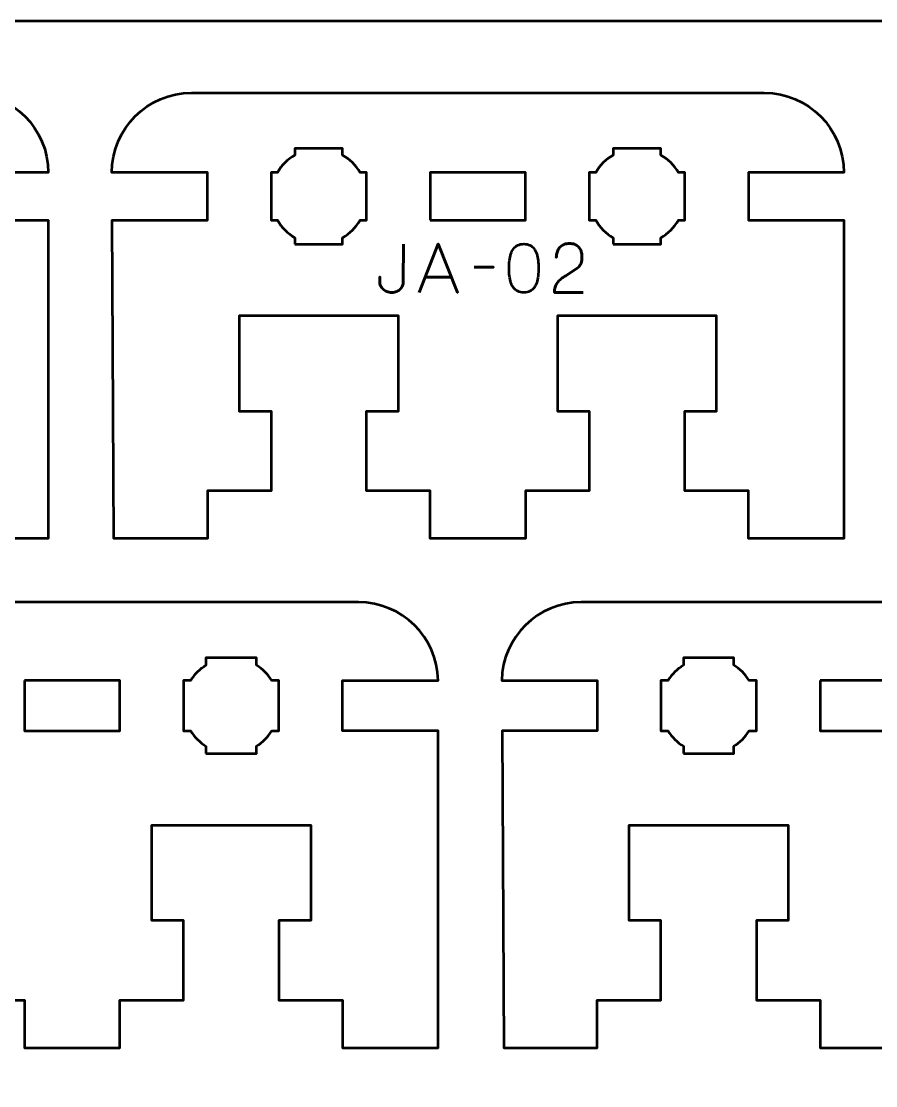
# Model space of a CAD drawing. Header units: centimetres. Extents: x -21 to 0, y -29.7 to 0.
# Drawn here: x -15.87 to -10.5, y -6.69 to 0 of the extents above; entities that cross this region are included whole.
import ezdxf

# ---------------------------------------------------------------- set-up
doc = ezdxf.new("R2010")
doc.units = ezdxf.units.CM
doc.header["$MEASUREMENT"] = 0
doc.layers.add('Layer 1', color=7, linetype='Continuous')

msp = doc.modelspace()

# ---------------------------------------------------------------- linework, layer by layer
at = {"layer": 'Layer 1', "lineweight": 53}
msp.add_lwpolyline([(-13.3, -1.25), (-12.7, -1.25), (-12.7, -0.95), (-13.3, -0.95), (-13.3, -1.25)], close=True, dxfattribs=at)
at = {"layer": 'Layer 1', "color": 1, "lineweight": 53}
msp.add_open_spline([(-21.00003, -29.19995), (-21.00003, -29.19995), (-21.00003, -3.49992), (-21.00003, -3.49992), (-21.00003, -3.49992), (-21.00003, -3.41709), (-20.93286, -3.34992), (-20.85003, -3.34992), (-20.85003, -3.34992), (-20.7672, -3.34992), (-20.70003, -3.28275), (-20.70003, -3.19992), (-20.70003, -3.19992), (-20.70003, -3.11709), (-20.7672, -3.04992), (-20.85003, -3.04992), (-20.85003, -3.04992), (-20.93286, -3.04992), (-21.00003, -2.98275), (-21.00003, -2.89992), (-21.00003, -2.89992), (-21.00003, -2.81709), (-20.93286, -2.74992), (-20.85003, -2.74992), (-20.85003, -2.74992), (-20.7672, -2.74992), (-20.70003, -2.68275), (-20.70003, -2.59992), (-20.70003, -2.59992), (-20.70003, -2.51709), (-20.7672, -2.44992), (-20.85003, -2.44992), (-20.85003, -2.44992), (-20.93286, -2.44992), (-21.00003, -2.38275), (-21.00003, -2.29992), (-21.00003, -2.29992), (-21.00003, -2.21709), (-20.93286, -2.14992), (-20.85003, -2.14992), (-20.85003, -2.14992), (-20.7672, -2.14992), (-20.70003, -2.08275), (-20.70003, -1.99992), (-20.70003, -1.99992), (-20.70003, -1.91709), (-20.7672, -1.84992), (-20.85003, -1.84992), (-20.85003, -1.84992), (-20.93286, -1.84992), (-21.00003, -1.78275), (-21.00003, -1.69992), (-21.00003, -1.69992), (-21.00003, -1.61709), (-20.93286, -1.54992), (-20.85003, -1.54992), (-20.85003, -1.54992), (-20.7672, -1.54992), (-20.70003, -1.48275), (-20.70003, -1.39992), (-20.70003, -1.39992), (-20.70003, -1.31709), (-20.7672, -1.24992), (-20.85003, -1.24992), (-20.85003, -1.24992), (-20.93286, -1.24992), (-21.00003, -1.18275), (-21.00003, -1.09992), (-21.00003, -1.09992), (-21.00003, -1.09992), (-21.00003, -0.49992), (-21.00003, -0.49992), (-21.00003, -0.49992), (-21.00003, -0.22295), (-20.77694, 0.00004), (-20.49994, 0.00004), (-20.49994, 0.00004), (-20.49994, 0.00004), (-0.50008, 0.00004), (-0.50008, 0.00004), (-0.50008, 0.00004), (-0.22294, 0.00004), (0.00002, -0.22295), (0.00002, -0.49992), (0.00002, -0.49992), (0.00002, -0.49992), (0.00002, -29.19995), (0.00002, -29.19995), (0.00002, -29.19995), (0.00002, -29.47695), (-0.22294, -29.70004), (-0.50008, -29.70004), (-0.50008, -29.70004), (-0.50008, -29.70004), (-20.49994, -29.70004), (-20.49994, -29.70004), (-20.49994, -29.70004), (-20.77694, -29.70004), (-21.00003, -29.47695), (-21.00003, -29.19995)], degree=3, knots=[0, 0, 0, 0, 0.04, 0.04, 0.04, 0.04, 0.08, 0.08, 0.08, 0.08, 0.12, 0.12, 0.12, 0.12, 0.16, 0.16, 0.16, 0.16, 0.2, 0.2, 0.2, 0.2, 0.24, 0.24, 0.24, 0.24, 0.28, 0.28, 0.28, 0.28, 0.32, 0.32, 0.32, 0.32, 0.36, 0.36, 0.36, 0.36, 0.4, 0.4, 0.4, 0.4, 0.44, 0.44, 0.44, 0.44, 0.48, 0.48, 0.48, 0.48, 0.52, 0.52, 0.52, 0.52, 0.56, 0.56, 0.56, 0.56, 0.6, 0.6, 0.6, 0.6, 0.64, 0.64, 0.64, 0.64, 0.68, 0.68, 0.68, 0.68, 0.72, 0.72, 0.72, 0.72, 0.76, 0.76, 0.76, 0.76, 0.8, 0.8, 0.8, 0.8, 0.84, 0.84, 0.84, 0.84, 0.88, 0.88, 0.88, 0.88, 0.92, 0.92, 0.92, 0.92, 0.96, 0.96, 0.96, 0.96, 1, 1, 1, 1], dxfattribs=at)
at = {"layer": 'Layer 1', "lineweight": 53}
for points, knots in [([(-16.2, -0.45), (-15.92391, -0.45), (-15.7, -0.67391), (-15.7, -0.95), (-15.7, -0.95), (-15.7, -0.95), (-16.3, -0.95), (-16.3, -0.95), (-16.3, -0.95), (-16.3, -0.95), (-16.3, -1.25), (-16.3, -1.25), (-16.3, -1.25), (-16.3, -1.25), (-15.7, -1.25), (-15.7, -1.25), (-15.7, -1.25), (-15.7, -1.25), (-15.7, -2.95001), (-15.7, -2.95001), (-15.7, -2.95001), (-15.7, -2.95001), (-15.7, -2.95), (-15.7, -2.95), (-15.7, -2.95), (-15.7, -2.95), (-15.7, -3.25), (-15.7, -3.25), (-15.7, -3.25), (-15.7, -3.25), (-16.3, -3.25), (-16.3, -3.25), (-16.3, -3.25), (-16.3, -3.25), (-16.3, -2.95), (-16.3, -2.95), (-16.3, -2.95), (-16.3, -2.95), (-16.7, -2.95001), (-16.7, -2.95001), (-16.7, -2.95001), (-16.7, -2.95001), (-16.7, -2.45), (-16.7, -2.45), (-16.7, -2.45), (-16.7, -2.45), (-16.5, -2.44999), (-16.5, -2.44999), (-16.5, -2.44999), (-16.5, -2.44999), (-16.5, -1.85), (-16.5, -1.85), (-16.5, -1.85), (-16.88333, -1.85), (-17.11667, -1.85), (-17.5, -1.85), (-17.5, -1.85), (-17.5, -1.85), (-17.5, -2.44999), (-17.5, -2.44999), (-17.5, -2.44999), (-17.5, -2.44999), (-17.3, -2.45), (-17.3, -2.45), (-17.3, -2.45), (-17.3, -2.45), (-17.3, -2.95), (-17.3, -2.95), (-17.3, -2.95), (-17.3, -2.95), (-17.7, -2.95), (-17.7, -2.95), (-17.7, -2.95), (-17.7, -2.95), (-17.7, -3.25), (-17.7, -3.25), (-17.7, -3.25), (-17.7, -3.25), (-18.3, -3.25), (-18.3, -3.25), (-18.3, -3.25), (-18.3, -3.25), (-18.3, -2.95), (-18.3, -2.95), (-18.3, -2.95), (-18.3, -2.95), (-18.7, -2.95001), (-18.7, -2.95001), (-18.7, -2.95001), (-18.7, -2.95001), (-18.7, -2.45), (-18.7, -2.45), (-18.7, -2.45), (-18.7, -2.45), (-18.5, -2.44999), (-18.5, -2.44999), (-18.5, -2.44999), (-18.5, -2.44999), (-18.5, -1.85), (-18.5, -1.85), (-18.5, -1.85), (-18.88333, -1.85), (-19.11667, -1.85), (-19.5, -1.85), (-19.5, -1.85), (-19.5, -1.85), (-19.5, -2.44999), (-19.5, -2.44999), (-19.5, -2.44999), (-19.5, -2.44999), (-19.3, -2.45), (-19.3, -2.45), (-19.3, -2.45), (-19.3, -2.45), (-19.3, -2.95), (-19.3, -2.95), (-19.3, -2.95), (-19.3, -2.95), (-19.7, -2.95), (-19.7, -2.95), (-19.7, -2.95), (-19.7, -2.95), (-19.7, -3.25), (-19.7, -3.25), (-19.7, -3.25), (-19.7, -3.25), (-20.2875, -3.25), (-20.2875, -3.25), (-20.2875, -3.25), (-20.2875, -3.25), (-20.29812, -1.25), (-20.29812, -1.25), (-20.29812, -1.25), (-20.29812, -1.25), (-19.7, -1.25), (-19.7, -1.25), (-19.7, -1.25), (-19.7, -1.25), (-19.7, -0.95), (-19.7, -0.95), (-19.7, -0.95), (-19.7, -0.95), (-20.3, -0.95), (-20.3, -0.95), (-20.3, -0.95), (-20.3, -0.67391), (-20.07609, -0.45), (-19.8, -0.45)], [0, 0, 0, 0, 0.027027, 0.027027, 0.027027, 0.027027, 0.0540541, 0.0540541, 0.0540541, 0.0540541, 0.0810811, 0.0810811, 0.0810811, 0.0810811, 0.1081081, 0.1081081, 0.1081081, 0.1081081, 0.1351351, 0.1351351, 0.1351351, 0.1351351, 0.1621622, 0.1621622, 0.1621622, 0.1621622, 0.1891892, 0.1891892, 0.1891892, 0.1891892, 0.2162162, 0.2162162, 0.2162162, 0.2162162, 0.2432432, 0.2432432, 0.2432432, 0.2432432, 0.2702703, 0.2702703, 0.2702703, 0.2702703, 0.2972973, 0.2972973, 0.2972973, 0.2972973, 0.3243243, 0.3243243, 0.3243243, 0.3243243, 0.3513514, 0.3513514, 0.3513514, 0.3513514, 0.3783784, 0.3783784, 0.3783784, 0.3783784, 0.4054054, 0.4054054, 0.4054054, 0.4054054, 0.4324324, 0.4324324, 0.4324324, 0.4324324, 0.4594595, 0.4594595, 0.4594595, 0.4594595, 0.4864865, 0.4864865, 0.4864865, 0.4864865, 0.5135135, 0.5135135, 0.5135135, 0.5135135, 0.5405405, 0.5405405, 0.5405405, 0.5405405, 0.5675676, 0.5675676, 0.5675676, 0.5675676, 0.5945946, 0.5945946, 0.5945946, 0.5945946, 0.6216216, 0.6216216, 0.6216216, 0.6216216, 0.6486486, 0.6486486, 0.6486486, 0.6486486, 0.6756757, 0.6756757, 0.6756757, 0.6756757, 0.7027027, 0.7027027, 0.7027027, 0.7027027, 0.7297297, 0.7297297, 0.7297297, 0.7297297, 0.7567568, 0.7567568, 0.7567568, 0.7567568, 0.7837838, 0.7837838, 0.7837838, 0.7837838, 0.8108108, 0.8108108, 0.8108108, 0.8108108, 0.8378378, 0.8378378, 0.8378378, 0.8378378, 0.8648649, 0.8648649, 0.8648649, 0.8648649, 0.8918919, 0.8918919, 0.8918919, 0.8918919, 0.9189189, 0.9189189, 0.9189189, 0.9189189, 0.9459459, 0.9459459, 0.9459459, 0.9459459, 0.972973, 0.972973, 0.972973, 0.972973, 1, 1, 1, 1]), ([(-11.2, -0.45), (-10.92391, -0.45), (-10.7, -0.67391), (-10.7, -0.95), (-10.7, -0.95), (-10.7, -0.95), (-11.3, -0.95), (-11.3, -0.95), (-11.3, -0.95), (-11.3, -0.95), (-11.3, -1.25), (-11.3, -1.25), (-11.3, -1.25), (-11.3, -1.25), (-10.7, -1.25), (-10.7, -1.25), (-10.7, -1.25), (-10.7, -1.25), (-10.7, -2.95001), (-10.7, -2.95001), (-10.7, -2.95001), (-10.7, -2.95001), (-10.7, -2.95), (-10.7, -2.95), (-10.7, -2.95), (-10.7, -2.95), (-10.7, -3.25), (-10.7, -3.25), (-10.7, -3.25), (-10.7, -3.25), (-11.3, -3.25), (-11.3, -3.25), (-11.3, -3.25), (-11.3, -3.25), (-11.3, -2.95), (-11.3, -2.95), (-11.3, -2.95), (-11.3, -2.95), (-11.7, -2.95001), (-11.7, -2.95001), (-11.7, -2.95001), (-11.7, -2.95001), (-11.7, -2.45), (-11.7, -2.45), (-11.7, -2.45), (-11.7, -2.45), (-11.5, -2.44999), (-11.5, -2.44999), (-11.5, -2.44999), (-11.5, -2.44999), (-11.5, -1.85), (-11.5, -1.85), (-11.5, -1.85), (-11.88333, -1.85), (-12.11667, -1.85), (-12.5, -1.85), (-12.5, -1.85), (-12.5, -1.85), (-12.5, -2.44999), (-12.5, -2.44999), (-12.5, -2.44999), (-12.5, -2.44999), (-12.3, -2.45), (-12.3, -2.45), (-12.3, -2.45), (-12.3, -2.45), (-12.3, -2.95), (-12.3, -2.95), (-12.3, -2.95), (-12.3, -2.95), (-12.7, -2.95), (-12.7, -2.95), (-12.7, -2.95), (-12.7, -2.95), (-12.7, -3.25), (-12.7, -3.25), (-12.7, -3.25), (-12.7, -3.25), (-13.3, -3.25), (-13.3, -3.25), (-13.3, -3.25), (-13.3, -3.25), (-13.3, -2.95), (-13.3, -2.95), (-13.3, -2.95), (-13.3, -2.95), (-13.7, -2.95001), (-13.7, -2.95001), (-13.7, -2.95001), (-13.7, -2.95001), (-13.7, -2.45), (-13.7, -2.45), (-13.7, -2.45), (-13.7, -2.45), (-13.5, -2.44999), (-13.5, -2.44999), (-13.5, -2.44999), (-13.5, -2.44999), (-13.5, -1.85), (-13.5, -1.85), (-13.5, -1.85), (-13.88333, -1.85), (-14.11667, -1.85), (-14.5, -1.85), (-14.5, -1.85), (-14.5, -1.85), (-14.5, -2.44999), (-14.5, -2.44999), (-14.5, -2.44999), (-14.5, -2.44999), (-14.3, -2.45), (-14.3, -2.45), (-14.3, -2.45), (-14.3, -2.45), (-14.3, -2.95), (-14.3, -2.95), (-14.3, -2.95), (-14.3, -2.95), (-14.7, -2.95), (-14.7, -2.95), (-14.7, -2.95), (-14.7, -2.95), (-14.7, -3.25), (-14.7, -3.25), (-14.7, -3.25), (-14.7, -3.25), (-15.2875, -3.25), (-15.2875, -3.25), (-15.2875, -3.25), (-15.2875, -3.25), (-15.29812, -1.25), (-15.29812, -1.25), (-15.29812, -1.25), (-15.29812, -1.25), (-14.7, -1.25), (-14.7, -1.25), (-14.7, -1.25), (-14.7, -1.25), (-14.7, -0.95), (-14.7, -0.95), (-14.7, -0.95), (-14.7, -0.95), (-15.3, -0.95), (-15.3, -0.95), (-15.3, -0.95), (-15.3, -0.67391), (-15.07609, -0.45), (-14.8, -0.45)], [0, 0, 0, 0, 0.027027, 0.027027, 0.027027, 0.027027, 0.0540541, 0.0540541, 0.0540541, 0.0540541, 0.0810811, 0.0810811, 0.0810811, 0.0810811, 0.1081081, 0.1081081, 0.1081081, 0.1081081, 0.1351351, 0.1351351, 0.1351351, 0.1351351, 0.1621622, 0.1621622, 0.1621622, 0.1621622, 0.1891892, 0.1891892, 0.1891892, 0.1891892, 0.2162162, 0.2162162, 0.2162162, 0.2162162, 0.2432432, 0.2432432, 0.2432432, 0.2432432, 0.2702703, 0.2702703, 0.2702703, 0.2702703, 0.2972973, 0.2972973, 0.2972973, 0.2972973, 0.3243243, 0.3243243, 0.3243243, 0.3243243, 0.3513514, 0.3513514, 0.3513514, 0.3513514, 0.3783784, 0.3783784, 0.3783784, 0.3783784, 0.4054054, 0.4054054, 0.4054054, 0.4054054, 0.4324324, 0.4324324, 0.4324324, 0.4324324, 0.4594595, 0.4594595, 0.4594595, 0.4594595, 0.4864865, 0.4864865, 0.4864865, 0.4864865, 0.5135135, 0.5135135, 0.5135135, 0.5135135, 0.5405405, 0.5405405, 0.5405405, 0.5405405, 0.5675676, 0.5675676, 0.5675676, 0.5675676, 0.5945946, 0.5945946, 0.5945946, 0.5945946, 0.6216216, 0.6216216, 0.6216216, 0.6216216, 0.6486486, 0.6486486, 0.6486486, 0.6486486, 0.6756757, 0.6756757, 0.6756757, 0.6756757, 0.7027027, 0.7027027, 0.7027027, 0.7027027, 0.7297297, 0.7297297, 0.7297297, 0.7297297, 0.7567568, 0.7567568, 0.7567568, 0.7567568, 0.7837838, 0.7837838, 0.7837838, 0.7837838, 0.8108108, 0.8108108, 0.8108108, 0.8108108, 0.8378378, 0.8378378, 0.8378378, 0.8378378, 0.8648649, 0.8648649, 0.8648649, 0.8648649, 0.8918919, 0.8918919, 0.8918919, 0.8918919, 0.9189189, 0.9189189, 0.9189189, 0.9189189, 0.9459459, 0.9459459, 0.9459459, 0.9459459, 0.972973, 0.972973, 0.972973, 0.972973, 1, 1, 1, 1]), ([(-14.15, -1.4), (-14.15, -1.4), (-14.15, -1.35985), (-14.15, -1.35985), (-14.15, -1.35985), (-14.19553, -1.3335), (-14.23349, -1.29553), (-14.25984, -1.25), (-14.25984, -1.25), (-14.25984, -1.25), (-14.3, -1.25), (-14.3, -1.25), (-14.3, -1.25), (-14.3, -1.25), (-14.3, -1.1), (-14.3, -1.1), (-14.3, -1.1), (-14.3, -1.1), (-14.3, -0.95), (-14.3, -0.95), (-14.3, -0.95), (-14.3, -0.95), (-14.25984, -0.95), (-14.25984, -0.95), (-14.25984, -0.95), (-14.23349, -0.90447), (-14.19553, -0.8665), (-14.15, -0.84015), (-14.15, -0.84015), (-14.15, -0.84015), (-14.15, -0.8), (-14.15, -0.8), (-14.15, -0.8), (-14.15, -0.8), (-14, -0.8), (-14, -0.8), (-14, -0.8), (-14, -0.8), (-13.85, -0.8), (-13.85, -0.8), (-13.85, -0.8), (-13.85, -0.8), (-13.85, -0.84015), (-13.85, -0.84015), (-13.85, -0.84015), (-13.80447, -0.8665), (-13.76651, -0.90447), (-13.74016, -0.95), (-13.74016, -0.95), (-13.74016, -0.95), (-13.7, -0.95), (-13.7, -0.95), (-13.7, -0.95), (-13.7, -0.95), (-13.7, -1.1), (-13.7, -1.1), (-13.7, -1.1), (-13.7, -1.1), (-13.7, -1.25), (-13.7, -1.25), (-13.7, -1.25), (-13.7, -1.25), (-13.74016, -1.25), (-13.74016, -1.25), (-13.74016, -1.25), (-13.76651, -1.29553), (-13.80447, -1.3335), (-13.85, -1.35985), (-13.85, -1.35985), (-13.85, -1.35985), (-13.85, -1.4), (-13.85, -1.4), (-13.85, -1.4), (-13.85, -1.4), (-14, -1.4), (-14, -1.4), (-14, -1.4), (-14, -1.4), (-14.15, -1.4), (-14.15, -1.4)], [0, 0, 0, 0, 0.05, 0.05, 0.05, 0.05, 0.1, 0.1, 0.1, 0.1, 0.15, 0.15, 0.15, 0.15, 0.2, 0.2, 0.2, 0.2, 0.25, 0.25, 0.25, 0.25, 0.3, 0.3, 0.3, 0.3, 0.35, 0.35, 0.35, 0.35, 0.4, 0.4, 0.4, 0.4, 0.45, 0.45, 0.45, 0.45, 0.5, 0.5, 0.5, 0.5, 0.55, 0.55, 0.55, 0.55, 0.6, 0.6, 0.6, 0.6, 0.65, 0.65, 0.65, 0.65, 0.7, 0.7, 0.7, 0.7, 0.75, 0.75, 0.75, 0.75, 0.8, 0.8, 0.8, 0.8, 0.85, 0.85, 0.85, 0.85, 0.9, 0.9, 0.9, 0.9, 0.95, 0.95, 0.95, 0.95, 1, 1, 1, 1]), ([(-12.15, -1.4), (-12.15, -1.4), (-12.15, -1.35985), (-12.15, -1.35985), (-12.15, -1.35985), (-12.19553, -1.3335), (-12.23349, -1.29553), (-12.25984, -1.25), (-12.25984, -1.25), (-12.25984, -1.25), (-12.3, -1.25), (-12.3, -1.25), (-12.3, -1.25), (-12.3, -1.25), (-12.3, -1.1), (-12.3, -1.1), (-12.3, -1.1), (-12.3, -1.1), (-12.3, -0.95), (-12.3, -0.95), (-12.3, -0.95), (-12.3, -0.95), (-12.25984, -0.95), (-12.25984, -0.95), (-12.25984, -0.95), (-12.23349, -0.90447), (-12.19553, -0.8665), (-12.15, -0.84015), (-12.15, -0.84015), (-12.15, -0.84015), (-12.15, -0.8), (-12.15, -0.8), (-12.15, -0.8), (-12.15, -0.8), (-12, -0.8), (-12, -0.8), (-12, -0.8), (-12, -0.8), (-11.85, -0.8), (-11.85, -0.8), (-11.85, -0.8), (-11.85, -0.8), (-11.85, -0.84015), (-11.85, -0.84015), (-11.85, -0.84015), (-11.80447, -0.8665), (-11.76651, -0.90447), (-11.74016, -0.95), (-11.74016, -0.95), (-11.74016, -0.95), (-11.7, -0.95), (-11.7, -0.95), (-11.7, -0.95), (-11.7, -0.95), (-11.7, -1.1), (-11.7, -1.1), (-11.7, -1.1), (-11.7, -1.1), (-11.7, -1.25), (-11.7, -1.25), (-11.7, -1.25), (-11.7, -1.25), (-11.74016, -1.25), (-11.74016, -1.25), (-11.74016, -1.25), (-11.76651, -1.29553), (-11.80447, -1.3335), (-11.85, -1.35985), (-11.85, -1.35985), (-11.85, -1.35985), (-11.85, -1.4), (-11.85, -1.4), (-11.85, -1.4), (-11.85, -1.4), (-12, -1.4), (-12, -1.4), (-12, -1.4), (-12, -1.4), (-12.15, -1.4), (-12.15, -1.4)], [0, 0, 0, 0, 0.05, 0.05, 0.05, 0.05, 0.1, 0.1, 0.1, 0.1, 0.15, 0.15, 0.15, 0.15, 0.2, 0.2, 0.2, 0.2, 0.25, 0.25, 0.25, 0.25, 0.3, 0.3, 0.3, 0.3, 0.35, 0.35, 0.35, 0.35, 0.4, 0.4, 0.4, 0.4, 0.45, 0.45, 0.45, 0.45, 0.5, 0.5, 0.5, 0.5, 0.55, 0.55, 0.55, 0.55, 0.6, 0.6, 0.6, 0.6, 0.65, 0.65, 0.65, 0.65, 0.7, 0.7, 0.7, 0.7, 0.75, 0.75, 0.75, 0.75, 0.8, 0.8, 0.8, 0.8, 0.85, 0.85, 0.85, 0.85, 0.9, 0.9, 0.9, 0.9, 0.95, 0.95, 0.95, 0.95, 1, 1, 1, 1]), ([(-19.35009, -3.65), (-19.62325, -3.65), (-19.84532, -3.8692), (-19.84999, -4.14125), (-19.84999, -4.14125), (-19.84999, -4.14125), (-19.25009, -4.14125), (-19.25009, -4.14125), (-19.25009, -4.14125), (-19.25009, -4.14125), (-19.25009, -4.45875), (-19.25009, -4.45875), (-19.25009, -4.45875), (-19.25009, -4.45875), (-19.84817, -4.45875), (-19.84817, -4.45875), (-19.84817, -4.45875), (-19.84817, -4.45875), (-19.83759, -6.45), (-19.83759, -6.45), (-19.83759, -6.45), (-19.83759, -6.45), (-19.25009, -6.45), (-19.25009, -6.45), (-19.25009, -6.45), (-19.25009, -6.45), (-19.25009, -6.15), (-19.25009, -6.15), (-19.25009, -6.15), (-19.25009, -6.15), (-18.85008, -6.15), (-18.85008, -6.15), (-18.85008, -6.15), (-18.85008, -6.15), (-18.85008, -5.65), (-18.85008, -5.65), (-18.85008, -5.65), (-18.85008, -5.65), (-19.05008, -5.64999), (-19.05008, -5.64999), (-19.05008, -5.64999), (-19.05008, -5.64999), (-19.05008, -5.05), (-19.05008, -5.05), (-19.05008, -5.05), (-18.66675, -5.05), (-18.4334, -5.05), (-18.05007, -5.05), (-18.05007, -5.05), (-18.05007, -5.05), (-18.05007, -5.64999), (-18.05007, -5.64999), (-18.05007, -5.64999), (-18.05007, -5.64999), (-18.25007, -5.65), (-18.25007, -5.65), (-18.25007, -5.65), (-18.25007, -5.65), (-18.25007, -6.15001), (-18.25007, -6.15001), (-18.25007, -6.15001), (-18.25007, -6.15001), (-17.85006, -6.15), (-17.85006, -6.15), (-17.85006, -6.15), (-17.85006, -6.15), (-17.85006, -6.45), (-17.85006, -6.45), (-17.85006, -6.45), (-17.85006, -6.45), (-17.25006, -6.45), (-17.25006, -6.45), (-17.25006, -6.45), (-17.25006, -6.45), (-17.25006, -6.15), (-17.25006, -6.15), (-17.25006, -6.15), (-17.25006, -6.15), (-16.85005, -6.15), (-16.85005, -6.15), (-16.85005, -6.15), (-16.85005, -6.15), (-16.85005, -5.65), (-16.85005, -5.65), (-16.85005, -5.65), (-16.85005, -5.65), (-17.05005, -5.64999), (-17.05005, -5.64999), (-17.05005, -5.64999), (-17.05005, -5.64999), (-17.05005, -5.05), (-17.05005, -5.05), (-17.05005, -5.05), (-16.66672, -5.05), (-16.43337, -5.05), (-16.05004, -5.05), (-16.05004, -5.05), (-16.05004, -5.05), (-16.05004, -5.64999), (-16.05004, -5.64999), (-16.05004, -5.64999), (-16.05004, -5.64999), (-16.25004, -5.65), (-16.25004, -5.65), (-16.25004, -5.65), (-16.25004, -5.65), (-16.25004, -6.15001), (-16.25004, -6.15001), (-16.25004, -6.15001), (-16.25004, -6.15001), (-15.85003, -6.15), (-15.85003, -6.15), (-15.85003, -6.15), (-15.85003, -6.15), (-15.85003, -6.45), (-15.85003, -6.45), (-15.85003, -6.45), (-15.85003, -6.45), (-15.25003, -6.45), (-15.25003, -6.45), (-15.25003, -6.45), (-15.25003, -6.45), (-15.25003, -6.15), (-15.25003, -6.15), (-15.25003, -6.15), (-15.25003, -6.15), (-14.85002, -6.15), (-14.85002, -6.15), (-14.85002, -6.15), (-14.85002, -6.15), (-14.85002, -5.65), (-14.85002, -5.65), (-14.85002, -5.65), (-14.85002, -5.65), (-15.05002, -5.64999), (-15.05002, -5.64999), (-15.05002, -5.64999), (-15.05002, -5.64999), (-15.05002, -5.05), (-15.05002, -5.05), (-15.05002, -5.05), (-14.66669, -5.05), (-14.43334, -5.05), (-14.05001, -5.05), (-14.05001, -5.05), (-14.05001, -5.05), (-14.05001, -5.64999), (-14.05001, -5.64999), (-14.05001, -5.64999), (-14.05001, -5.64999), (-14.25001, -5.65), (-14.25001, -5.65), (-14.25001, -5.65), (-14.25001, -5.65), (-14.25001, -6.15001), (-14.25001, -6.15001), (-14.25001, -6.15001), (-14.25001, -6.15001), (-13.85, -6.15), (-13.85, -6.15), (-13.85, -6.15), (-13.85, -6.15), (-13.85, -6.45), (-13.85, -6.45), (-13.85, -6.45), (-13.85, -6.45), (-13.24999, -6.45), (-13.24999, -6.45), (-13.24999, -6.45), (-13.24999, -6.45), (-13.24999, -6.15), (-13.24999, -6.15), (-13.24999, -6.15), (-13.24999, -6.15), (-13.24999, -6.15001), (-13.24999, -6.15001), (-13.24999, -6.15001), (-13.24999, -6.15001), (-13.24999, -4.45875), (-13.24999, -4.45875), (-13.24999, -4.45875), (-13.24999, -4.45875), (-13.85, -4.45875), (-13.85, -4.45875), (-13.85, -4.45875), (-13.85, -4.45875), (-13.85, -4.14125), (-13.85, -4.14125), (-13.85, -4.14125), (-13.85, -4.14125), (-13.2501, -4.14125), (-13.2501, -4.14125), (-13.2501, -4.14125), (-13.25477, -3.8692), (-13.47684, -3.65), (-13.75, -3.65)], [0, 0, 0, 0, 0.0204082, 0.0204082, 0.0204082, 0.0204082, 0.0408163, 0.0408163, 0.0408163, 0.0408163, 0.0612245, 0.0612245, 0.0612245, 0.0612245, 0.0816327, 0.0816327, 0.0816327, 0.0816327, 0.1020408, 0.1020408, 0.1020408, 0.1020408, 0.122449, 0.122449, 0.122449, 0.122449, 0.1428571, 0.1428571, 0.1428571, 0.1428571, 0.1632653, 0.1632653, 0.1632653, 0.1632653, 0.1836735, 0.1836735, 0.1836735, 0.1836735, 0.2040816, 0.2040816, 0.2040816, 0.2040816, 0.2244898, 0.2244898, 0.2244898, 0.2244898, 0.244898, 0.244898, 0.244898, 0.244898, 0.2653061, 0.2653061, 0.2653061, 0.2653061, 0.2857143, 0.2857143, 0.2857143, 0.2857143, 0.3061224, 0.3061224, 0.3061224, 0.3061224, 0.3265306, 0.3265306, 0.3265306, 0.3265306, 0.3469388, 0.3469388, 0.3469388, 0.3469388, 0.3673469, 0.3673469, 0.3673469, 0.3673469, 0.3877551, 0.3877551, 0.3877551, 0.3877551, 0.4081633, 0.4081633, 0.4081633, 0.4081633, 0.4285714, 0.4285714, 0.4285714, 0.4285714, 0.4489796, 0.4489796, 0.4489796, 0.4489796, 0.4693878, 0.4693878, 0.4693878, 0.4693878, 0.4897959, 0.4897959, 0.4897959, 0.4897959, 0.5102041, 0.5102041, 0.5102041, 0.5102041, 0.5306122, 0.5306122, 0.5306122, 0.5306122, 0.5510204, 0.5510204, 0.5510204, 0.5510204, 0.5714286, 0.5714286, 0.5714286, 0.5714286, 0.5918367, 0.5918367, 0.5918367, 0.5918367, 0.6122449, 0.6122449, 0.6122449, 0.6122449, 0.6326531, 0.6326531, 0.6326531, 0.6326531, 0.6530612, 0.6530612, 0.6530612, 0.6530612, 0.6734694, 0.6734694, 0.6734694, 0.6734694, 0.6938776, 0.6938776, 0.6938776, 0.6938776, 0.7142857, 0.7142857, 0.7142857, 0.7142857, 0.7346939, 0.7346939, 0.7346939, 0.7346939, 0.755102, 0.755102, 0.755102, 0.755102, 0.7755102, 0.7755102, 0.7755102, 0.7755102, 0.7959184, 0.7959184, 0.7959184, 0.7959184, 0.8163265, 0.8163265, 0.8163265, 0.8163265, 0.8367347, 0.8367347, 0.8367347, 0.8367347, 0.8571429, 0.8571429, 0.8571429, 0.8571429, 0.877551, 0.877551, 0.877551, 0.877551, 0.8979592, 0.8979592, 0.8979592, 0.8979592, 0.9183673, 0.9183673, 0.9183673, 0.9183673, 0.9387755, 0.9387755, 0.9387755, 0.9387755, 0.9591837, 0.9591837, 0.9591837, 0.9591837, 0.9795918, 0.9795918, 0.9795918, 0.9795918, 1, 1, 1, 1]), ([(-12.35009, -3.65), (-12.62325, -3.65), (-12.84532, -3.8692), (-12.84999, -4.14125), (-12.84999, -4.14125), (-12.84999, -4.14125), (-12.25009, -4.14125), (-12.25009, -4.14125), (-12.25009, -4.14125), (-12.25009, -4.14125), (-12.25009, -4.45875), (-12.25009, -4.45875), (-12.25009, -4.45875), (-12.25009, -4.45875), (-12.84817, -4.45875), (-12.84817, -4.45875), (-12.84817, -4.45875), (-12.84817, -4.45875), (-12.83759, -6.45), (-12.83759, -6.45), (-12.83759, -6.45), (-12.83759, -6.45), (-12.25009, -6.45), (-12.25009, -6.45), (-12.25009, -6.45), (-12.25009, -6.45), (-12.25009, -6.15), (-12.25009, -6.15), (-12.25009, -6.15), (-12.25009, -6.15), (-11.85008, -6.15), (-11.85008, -6.15), (-11.85008, -6.15), (-11.85008, -6.15), (-11.85008, -5.65), (-11.85008, -5.65), (-11.85008, -5.65), (-11.85008, -5.65), (-12.05008, -5.64999), (-12.05008, -5.64999), (-12.05008, -5.64999), (-12.05008, -5.64999), (-12.05008, -5.05), (-12.05008, -5.05), (-12.05008, -5.05), (-11.66675, -5.05), (-11.4334, -5.05), (-11.05007, -5.05), (-11.05007, -5.05), (-11.05007, -5.05), (-11.05007, -5.64999), (-11.05007, -5.64999), (-11.05007, -5.64999), (-11.05007, -5.64999), (-11.25007, -5.65), (-11.25007, -5.65), (-11.25007, -5.65), (-11.25007, -5.65), (-11.25007, -6.15001), (-11.25007, -6.15001), (-11.25007, -6.15001), (-11.25007, -6.15001), (-10.85006, -6.15), (-10.85006, -6.15), (-10.85006, -6.15), (-10.85006, -6.15), (-10.85006, -6.45), (-10.85006, -6.45), (-10.85006, -6.45), (-10.85006, -6.45), (-10.25006, -6.45), (-10.25006, -6.45), (-10.25006, -6.45), (-10.25006, -6.45), (-10.25006, -6.15), (-10.25006, -6.15), (-10.25006, -6.15), (-10.25006, -6.15), (-9.85005, -6.15), (-9.85005, -6.15), (-9.85005, -6.15), (-9.85005, -6.15), (-9.85005, -5.65), (-9.85005, -5.65), (-9.85005, -5.65), (-9.85005, -5.65), (-10.05005, -5.64999), (-10.05005, -5.64999), (-10.05005, -5.64999), (-10.05005, -5.64999), (-10.05005, -5.05), (-10.05005, -5.05), (-10.05005, -5.05), (-9.66672, -5.05), (-9.43337, -5.05), (-9.05004, -5.05), (-9.05004, -5.05), (-9.05004, -5.05), (-9.05004, -5.64999), (-9.05004, -5.64999), (-9.05004, -5.64999), (-9.05004, -5.64999), (-9.25004, -5.65), (-9.25004, -5.65), (-9.25004, -5.65), (-9.25004, -5.65), (-9.25004, -6.15001), (-9.25004, -6.15001), (-9.25004, -6.15001), (-9.25004, -6.15001), (-8.85003, -6.15), (-8.85003, -6.15), (-8.85003, -6.15), (-8.85003, -6.15), (-8.85003, -6.45), (-8.85003, -6.45), (-8.85003, -6.45), (-8.85003, -6.45), (-8.25003, -6.45), (-8.25003, -6.45), (-8.25003, -6.45), (-8.25003, -6.45), (-8.25003, -6.15), (-8.25003, -6.15), (-8.25003, -6.15), (-8.25003, -6.15), (-7.85002, -6.15), (-7.85002, -6.15), (-7.85002, -6.15), (-7.85002, -6.15), (-7.85002, -5.65), (-7.85002, -5.65), (-7.85002, -5.65), (-7.85002, -5.65), (-8.05002, -5.64999), (-8.05002, -5.64999), (-8.05002, -5.64999), (-8.05002, -5.64999), (-8.05002, -5.05), (-8.05002, -5.05), (-8.05002, -5.05), (-7.66669, -5.05), (-7.43334, -5.05), (-7.05001, -5.05), (-7.05001, -5.05), (-7.05001, -5.05), (-7.05001, -5.64999), (-7.05001, -5.64999), (-7.05001, -5.64999), (-7.05001, -5.64999), (-7.25001, -5.65), (-7.25001, -5.65), (-7.25001, -5.65), (-7.25001, -5.65), (-7.25001, -6.15001), (-7.25001, -6.15001), (-7.25001, -6.15001), (-7.25001, -6.15001), (-6.85, -6.15), (-6.85, -6.15), (-6.85, -6.15), (-6.85, -6.15), (-6.85, -6.45), (-6.85, -6.45), (-6.85, -6.45), (-6.85, -6.45), (-6.24999, -6.45), (-6.24999, -6.45), (-6.24999, -6.45), (-6.24999, -6.45), (-6.24999, -6.15), (-6.24999, -6.15), (-6.24999, -6.15), (-6.24999, -6.15), (-6.24999, -6.15001), (-6.24999, -6.15001), (-6.24999, -6.15001), (-6.24999, -6.15001), (-6.24999, -4.45875), (-6.24999, -4.45875), (-6.24999, -4.45875), (-6.24999, -4.45875), (-6.85, -4.45875), (-6.85, -4.45875), (-6.85, -4.45875), (-6.85, -4.45875), (-6.85, -4.14125), (-6.85, -4.14125), (-6.85, -4.14125), (-6.85, -4.14125), (-6.2501, -4.14125), (-6.2501, -4.14125), (-6.2501, -4.14125), (-6.25477, -3.8692), (-6.47684, -3.65), (-6.75, -3.65)], [0, 0, 0, 0, 0.0204082, 0.0204082, 0.0204082, 0.0204082, 0.0408163, 0.0408163, 0.0408163, 0.0408163, 0.0612245, 0.0612245, 0.0612245, 0.0612245, 0.0816327, 0.0816327, 0.0816327, 0.0816327, 0.1020408, 0.1020408, 0.1020408, 0.1020408, 0.122449, 0.122449, 0.122449, 0.122449, 0.1428571, 0.1428571, 0.1428571, 0.1428571, 0.1632653, 0.1632653, 0.1632653, 0.1632653, 0.1836735, 0.1836735, 0.1836735, 0.1836735, 0.2040816, 0.2040816, 0.2040816, 0.2040816, 0.2244898, 0.2244898, 0.2244898, 0.2244898, 0.244898, 0.244898, 0.244898, 0.244898, 0.2653061, 0.2653061, 0.2653061, 0.2653061, 0.2857143, 0.2857143, 0.2857143, 0.2857143, 0.3061224, 0.3061224, 0.3061224, 0.3061224, 0.3265306, 0.3265306, 0.3265306, 0.3265306, 0.3469388, 0.3469388, 0.3469388, 0.3469388, 0.3673469, 0.3673469, 0.3673469, 0.3673469, 0.3877551, 0.3877551, 0.3877551, 0.3877551, 0.4081633, 0.4081633, 0.4081633, 0.4081633, 0.4285714, 0.4285714, 0.4285714, 0.4285714, 0.4489796, 0.4489796, 0.4489796, 0.4489796, 0.4693878, 0.4693878, 0.4693878, 0.4693878, 0.4897959, 0.4897959, 0.4897959, 0.4897959, 0.5102041, 0.5102041, 0.5102041, 0.5102041, 0.5306122, 0.5306122, 0.5306122, 0.5306122, 0.5510204, 0.5510204, 0.5510204, 0.5510204, 0.5714286, 0.5714286, 0.5714286, 0.5714286, 0.5918367, 0.5918367, 0.5918367, 0.5918367, 0.6122449, 0.6122449, 0.6122449, 0.6122449, 0.6326531, 0.6326531, 0.6326531, 0.6326531, 0.6530612, 0.6530612, 0.6530612, 0.6530612, 0.6734694, 0.6734694, 0.6734694, 0.6734694, 0.6938776, 0.6938776, 0.6938776, 0.6938776, 0.7142857, 0.7142857, 0.7142857, 0.7142857, 0.7346939, 0.7346939, 0.7346939, 0.7346939, 0.755102, 0.755102, 0.755102, 0.755102, 0.7755102, 0.7755102, 0.7755102, 0.7755102, 0.7959184, 0.7959184, 0.7959184, 0.7959184, 0.8163265, 0.8163265, 0.8163265, 0.8163265, 0.8367347, 0.8367347, 0.8367347, 0.8367347, 0.8571429, 0.8571429, 0.8571429, 0.8571429, 0.877551, 0.877551, 0.877551, 0.877551, 0.8979592, 0.8979592, 0.8979592, 0.8979592, 0.9183673, 0.9183673, 0.9183673, 0.9183673, 0.9387755, 0.9387755, 0.9387755, 0.9387755, 0.9591837, 0.9591837, 0.9591837, 0.9591837, 0.9795918, 0.9795918, 0.9795918, 0.9795918, 1, 1, 1, 1]), ([(-14.70877, -4.6), (-14.70877, -4.6), (-14.70877, -4.55456), (-14.70877, -4.55456), (-14.70877, -4.55456), (-14.74753, -4.53033), (-14.78035, -4.4975), (-14.80458, -4.45875), (-14.80458, -4.45875), (-14.80458, -4.45875), (-14.85002, -4.45875), (-14.85002, -4.45875), (-14.85002, -4.45875), (-14.85002, -4.45875), (-14.85002, -4.3), (-14.85002, -4.3), (-14.85002, -4.3), (-14.85002, -4.3), (-14.85002, -4.14125), (-14.85002, -4.14125), (-14.85002, -4.14125), (-14.85002, -4.14125), (-14.80458, -4.14125), (-14.80458, -4.14125), (-14.80458, -4.14125), (-14.78035, -4.1025), (-14.74753, -4.06967), (-14.70877, -4.04544), (-14.70877, -4.04544), (-14.70877, -4.04544), (-14.70877, -4), (-14.70877, -4), (-14.70877, -4), (-14.70877, -4), (-14.55001, -4), (-14.55001, -4), (-14.55001, -4), (-14.55001, -4), (-14.39126, -4), (-14.39126, -4), (-14.39126, -4), (-14.39126, -4), (-14.39126, -4.04544), (-14.39126, -4.04544), (-14.39126, -4.04544), (-14.3525, -4.06967), (-14.31968, -4.1025), (-14.29545, -4.14125), (-14.29545, -4.14125), (-14.29545, -4.14125), (-14.25001, -4.14125), (-14.25001, -4.14125), (-14.25001, -4.14125), (-14.25001, -4.14125), (-14.25001, -4.3), (-14.25001, -4.3), (-14.25001, -4.3), (-14.25001, -4.3), (-14.25001, -4.45875), (-14.25001, -4.45875), (-14.25001, -4.45875), (-14.25001, -4.45875), (-14.29545, -4.45875), (-14.29545, -4.45875), (-14.29545, -4.45875), (-14.31968, -4.4975), (-14.3525, -4.53033), (-14.39126, -4.55456), (-14.39126, -4.55456), (-14.39126, -4.55456), (-14.39126, -4.6), (-14.39126, -4.6), (-14.39126, -4.6), (-14.39126, -4.6), (-14.55001, -4.6), (-14.55001, -4.6), (-14.55001, -4.6), (-14.55001, -4.6), (-14.70877, -4.6), (-14.70877, -4.6)], [0, 0, 0, 0, 0.05, 0.05, 0.05, 0.05, 0.1, 0.1, 0.1, 0.1, 0.15, 0.15, 0.15, 0.15, 0.2, 0.2, 0.2, 0.2, 0.25, 0.25, 0.25, 0.25, 0.3, 0.3, 0.3, 0.3, 0.35, 0.35, 0.35, 0.35, 0.4, 0.4, 0.4, 0.4, 0.45, 0.45, 0.45, 0.45, 0.5, 0.5, 0.5, 0.5, 0.55, 0.55, 0.55, 0.55, 0.6, 0.6, 0.6, 0.6, 0.65, 0.65, 0.65, 0.65, 0.7, 0.7, 0.7, 0.7, 0.75, 0.75, 0.75, 0.75, 0.8, 0.8, 0.8, 0.8, 0.85, 0.85, 0.85, 0.85, 0.9, 0.9, 0.9, 0.9, 0.95, 0.95, 0.95, 0.95, 1, 1, 1, 1]), ([(-11.70883, -4.6), (-11.70883, -4.6), (-11.70883, -4.55456), (-11.70883, -4.55456), (-11.70883, -4.55456), (-11.74759, -4.53033), (-11.78041, -4.4975), (-11.80464, -4.45875), (-11.80464, -4.45875), (-11.80464, -4.45875), (-11.85008, -4.45875), (-11.85008, -4.45875), (-11.85008, -4.45875), (-11.85008, -4.45875), (-11.85008, -4.3), (-11.85008, -4.3), (-11.85008, -4.3), (-11.85008, -4.3), (-11.85008, -4.14125), (-11.85008, -4.14125), (-11.85008, -4.14125), (-11.85008, -4.14125), (-11.80464, -4.14125), (-11.80464, -4.14125), (-11.80464, -4.14125), (-11.78041, -4.1025), (-11.74759, -4.06967), (-11.70883, -4.04544), (-11.70883, -4.04544), (-11.70883, -4.04544), (-11.70883, -4), (-11.70883, -4), (-11.70883, -4), (-11.70883, -4), (-11.55008, -4), (-11.55008, -4), (-11.55008, -4), (-11.55008, -4), (-11.39132, -4), (-11.39132, -4), (-11.39132, -4), (-11.39132, -4), (-11.39132, -4.04544), (-11.39132, -4.04544), (-11.39132, -4.04544), (-11.35256, -4.06967), (-11.31974, -4.1025), (-11.29551, -4.14125), (-11.29551, -4.14125), (-11.29551, -4.14125), (-11.25007, -4.14125), (-11.25007, -4.14125), (-11.25007, -4.14125), (-11.25007, -4.14125), (-11.25007, -4.3), (-11.25007, -4.3), (-11.25007, -4.3), (-11.25007, -4.3), (-11.25007, -4.45875), (-11.25007, -4.45875), (-11.25007, -4.45875), (-11.25007, -4.45875), (-11.29551, -4.45875), (-11.29551, -4.45875), (-11.29551, -4.45875), (-11.31974, -4.4975), (-11.35256, -4.53033), (-11.39132, -4.55456), (-11.39132, -4.55456), (-11.39132, -4.55456), (-11.39132, -4.6), (-11.39132, -4.6), (-11.39132, -4.6), (-11.39132, -4.6), (-11.55008, -4.6), (-11.55008, -4.6), (-11.55008, -4.6), (-11.55008, -4.6), (-11.70883, -4.6), (-11.70883, -4.6)], [0, 0, 0, 0, 0.05, 0.05, 0.05, 0.05, 0.1, 0.1, 0.1, 0.1, 0.15, 0.15, 0.15, 0.15, 0.2, 0.2, 0.2, 0.2, 0.25, 0.25, 0.25, 0.25, 0.3, 0.3, 0.3, 0.3, 0.35, 0.35, 0.35, 0.35, 0.4, 0.4, 0.4, 0.4, 0.45, 0.45, 0.45, 0.45, 0.5, 0.5, 0.5, 0.5, 0.55, 0.55, 0.55, 0.55, 0.6, 0.6, 0.6, 0.6, 0.65, 0.65, 0.65, 0.65, 0.7, 0.7, 0.7, 0.7, 0.75, 0.75, 0.75, 0.75, 0.8, 0.8, 0.8, 0.8, 0.85, 0.85, 0.85, 0.85, 0.9, 0.9, 0.9, 0.9, 0.95, 0.95, 0.95, 0.95, 1, 1, 1, 1]), ([(-15.85003, -4.14125), (-15.85003, -4.14125), (-15.25003, -4.14125), (-15.25003, -4.14125), (-15.25003, -4.14125), (-15.25003, -4.14125), (-15.25003, -4.45875), (-15.25003, -4.45875), (-15.25003, -4.45875), (-15.25003, -4.45875), (-15.85003, -4.45875), (-15.85003, -4.45875), (-15.85003, -4.45875), (-15.85003, -4.45875), (-15.85003, -4.14125), (-15.85003, -4.14125)], [0, 0, 0, 0, 0.25, 0.25, 0.25, 0.25, 0.5, 0.5, 0.5, 0.5, 0.75, 0.75, 0.75, 0.75, 1, 1, 1, 1]), ([(-10.85006, -4.14125), (-10.85006, -4.14125), (-10.25006, -4.14125), (-10.25006, -4.14125), (-10.25006, -4.14125), (-10.25006, -4.14125), (-10.25006, -4.45875), (-10.25006, -4.45875), (-10.25006, -4.45875), (-10.25006, -4.45875), (-10.85006, -4.45875), (-10.85006, -4.45875), (-10.85006, -4.45875), (-10.85006, -4.45875), (-10.85006, -4.14125), (-10.85006, -4.14125)], [0, 0, 0, 0, 0.25, 0.25, 0.25, 0.25, 0.5, 0.5, 0.5, 0.5, 0.75, 0.75, 0.75, 0.75, 1, 1, 1, 1])]:
    msp.add_open_spline(points, degree=3, knots=knots, dxfattribs=at)
at = {"layer": 'Layer 1', "color": 3, "lineweight": 53}
for points in [[(-14.8, -0.45), (-14.8, -0.45), (-11.2, -0.45), (-11.2, -0.45)], [(-13.75, -3.65), (-13.75, -3.65), (-19.35009, -3.65), (-19.35009, -3.65)], [(-6.75, -3.65), (-6.75, -3.65), (-12.35009, -3.65), (-12.35009, -3.65)]]:
    msp.add_open_spline(points, degree=3, dxfattribs=at)
at = {"layer": 'Layer 1', "color": 5, "lineweight": 53}
for points, knots in [([(-13.4682, -1.40035), (-13.4682, -1.40035), (-13.46862, -1.63742), (-13.46862, -1.63742), (-13.46862, -1.63742), (-13.46862, -1.64511), (-13.47025, -1.65287), (-13.47335, -1.66056), (-13.47335, -1.66056), (-13.47653, -1.66832), (-13.48118, -1.67538), (-13.48732, -1.68187), (-13.48732, -1.68187), (-13.49353, -1.68829), (-13.50108, -1.69351), (-13.51004, -1.69739), (-13.51004, -1.69739), (-13.51907, -1.70134), (-13.52937, -1.70332), (-13.54101, -1.70346), (-13.54101, -1.70346), (-13.55266, -1.70346), (-13.56317, -1.70155), (-13.57248, -1.69781), (-13.57248, -1.69781), (-13.5818, -1.694), (-13.58977, -1.68892), (-13.59633, -1.6825), (-13.59633, -1.6825), (-13.60296, -1.67608), (-13.60797, -1.66903), (-13.6115, -1.66119), (-13.6115, -1.66119), (-13.61503, -1.65336), (-13.61679, -1.64546), (-13.61679, -1.63742), (-13.61679, -1.63742), (-13.61679, -1.63742), (-13.61679, -1.60609), (-13.61679, -1.60609), (-13.61679, -1.60609), (-13.61679, -1.60609), (-13.61679, -1.63742), (-13.61679, -1.63742), (-13.61679, -1.63742), (-13.61679, -1.64546), (-13.61503, -1.65336), (-13.6115, -1.66119), (-13.6115, -1.66119), (-13.60797, -1.66903), (-13.60296, -1.67608), (-13.59633, -1.6825), (-13.59633, -1.6825), (-13.58977, -1.68892), (-13.5818, -1.694), (-13.57248, -1.69781), (-13.57248, -1.69781), (-13.56317, -1.70155), (-13.55266, -1.70346), (-13.54101, -1.70346), (-13.54101, -1.70346), (-13.52937, -1.70332), (-13.51907, -1.70134), (-13.51004, -1.69739), (-13.51004, -1.69739), (-13.50108, -1.69351), (-13.49353, -1.68829), (-13.48732, -1.68187), (-13.48732, -1.68187), (-13.48118, -1.67538), (-13.47653, -1.66832), (-13.47335, -1.66056), (-13.47335, -1.66056), (-13.47025, -1.65287), (-13.46862, -1.64511), (-13.46862, -1.63742), (-13.46862, -1.63742), (-13.46862, -1.63742), (-13.4682, -1.40035), (-13.4682, -1.40035)], [0, 0, 0, 0, 0.05, 0.05, 0.05, 0.05, 0.1, 0.1, 0.1, 0.1, 0.15, 0.15, 0.15, 0.15, 0.2, 0.2, 0.2, 0.2, 0.25, 0.25, 0.25, 0.25, 0.3, 0.3, 0.3, 0.3, 0.35, 0.35, 0.35, 0.35, 0.4, 0.4, 0.4, 0.4, 0.45, 0.45, 0.45, 0.45, 0.5, 0.5, 0.5, 0.5, 0.55, 0.55, 0.55, 0.55, 0.6, 0.6, 0.6, 0.6, 0.65, 0.65, 0.65, 0.65, 0.7, 0.7, 0.7, 0.7, 0.75, 0.75, 0.75, 0.75, 0.8, 0.8, 0.8, 0.8, 0.85, 0.85, 0.85, 0.85, 0.9, 0.9, 0.9, 0.9, 0.95, 0.95, 0.95, 0.95, 1, 1, 1, 1]), ([(-13.36999, -1.70388), (-13.36999, -1.70388), (-13.24892, -1.39866), (-13.24892, -1.39866), (-13.24892, -1.39866), (-13.24892, -1.39866), (-13.12742, -1.70388), (-13.12742, -1.70388), (-13.12742, -1.70388), (-13.12742, -1.70388), (-13.24892, -1.39866), (-13.24892, -1.39866), (-13.24892, -1.39866), (-13.24892, -1.39866), (-13.36999, -1.70388), (-13.36999, -1.70388)], [0, 0, 0, 0, 0.25, 0.25, 0.25, 0.25, 0.5, 0.5, 0.5, 0.5, 0.75, 0.75, 0.75, 0.75, 1, 1, 1, 1]), ([(-12.71171, -1.70388), (-12.6969, -1.70381), (-12.68413, -1.7012), (-12.67347, -1.69612), (-12.67347, -1.69612), (-12.66289, -1.69104), (-12.65407, -1.68377), (-12.64702, -1.67453), (-12.64702, -1.67453), (-12.64003, -1.66522), (-12.63453, -1.65421), (-12.63044, -1.64151), (-12.63044, -1.64151), (-12.62641, -1.62881), (-12.62352, -1.61491), (-12.6219, -1.59967), (-12.6219, -1.59967), (-12.6202, -1.58443), (-12.61936, -1.56841), (-12.61943, -1.55148), (-12.61943, -1.55148), (-12.61936, -1.53462), (-12.6202, -1.5186), (-12.6219, -1.50343), (-12.6219, -1.50343), (-12.62352, -1.48826), (-12.62641, -1.47429), (-12.63044, -1.46159), (-12.63044, -1.46159), (-12.63453, -1.44896), (-12.64003, -1.43796), (-12.64702, -1.42857), (-12.64702, -1.42857), (-12.65407, -1.41926), (-12.66289, -1.41199), (-12.67347, -1.40691), (-12.67347, -1.40691), (-12.68413, -1.40176), (-12.6969, -1.39915), (-12.71171, -1.39908), (-12.71171, -1.39908), (-12.72653, -1.39915), (-12.7393, -1.40176), (-12.74996, -1.40691), (-12.74996, -1.40691), (-12.76054, -1.41199), (-12.76936, -1.41926), (-12.77641, -1.42857), (-12.77641, -1.42857), (-12.7834, -1.43796), (-12.7889, -1.44896), (-12.79299, -1.46159), (-12.79299, -1.46159), (-12.79702, -1.47429), (-12.79991, -1.48826), (-12.80153, -1.50343), (-12.80153, -1.50343), (-12.80322, -1.5186), (-12.80407, -1.53462), (-12.804, -1.55148), (-12.804, -1.55148), (-12.80407, -1.56841), (-12.80322, -1.58443), (-12.80153, -1.59967), (-12.80153, -1.59967), (-12.79991, -1.61491), (-12.79702, -1.62881), (-12.79299, -1.64151), (-12.79299, -1.64151), (-12.7889, -1.65421), (-12.7834, -1.66522), (-12.77641, -1.67453), (-12.77641, -1.67453), (-12.76936, -1.68377), (-12.76054, -1.69104), (-12.74996, -1.69612), (-12.74996, -1.69612), (-12.7393, -1.7012), (-12.72653, -1.70381), (-12.71171, -1.70388)], [0, 0, 0, 0, 0.05, 0.05, 0.05, 0.05, 0.1, 0.1, 0.1, 0.1, 0.15, 0.15, 0.15, 0.15, 0.2, 0.2, 0.2, 0.2, 0.25, 0.25, 0.25, 0.25, 0.3, 0.3, 0.3, 0.3, 0.35, 0.35, 0.35, 0.35, 0.4, 0.4, 0.4, 0.4, 0.45, 0.45, 0.45, 0.45, 0.5, 0.5, 0.5, 0.5, 0.55, 0.55, 0.55, 0.55, 0.6, 0.6, 0.6, 0.6, 0.65, 0.65, 0.65, 0.65, 0.7, 0.7, 0.7, 0.7, 0.75, 0.75, 0.75, 0.75, 0.8, 0.8, 0.8, 0.8, 0.85, 0.85, 0.85, 0.85, 0.9, 0.9, 0.9, 0.9, 0.95, 0.95, 0.95, 0.95, 1, 1, 1, 1]), ([(-12.71171, -1.70388), (-12.6969, -1.70381), (-12.68413, -1.7012), (-12.67347, -1.69612), (-12.67347, -1.69612), (-12.66289, -1.69104), (-12.65407, -1.68377), (-12.64702, -1.67453), (-12.64702, -1.67453), (-12.64003, -1.66522), (-12.63453, -1.65421), (-12.63044, -1.64151), (-12.63044, -1.64151), (-12.62641, -1.62881), (-12.62352, -1.61491), (-12.6219, -1.59967), (-12.6219, -1.59967), (-12.6202, -1.58443), (-12.61936, -1.56841), (-12.61943, -1.55148), (-12.61943, -1.55148), (-12.61936, -1.53462), (-12.6202, -1.5186), (-12.6219, -1.50343), (-12.6219, -1.50343), (-12.62352, -1.48826), (-12.62641, -1.47429), (-12.63044, -1.46159), (-12.63044, -1.46159), (-12.63453, -1.44896), (-12.64003, -1.43796), (-12.64702, -1.42857), (-12.64702, -1.42857), (-12.65407, -1.41926), (-12.66289, -1.41199), (-12.67347, -1.40691), (-12.67347, -1.40691), (-12.68413, -1.40176), (-12.6969, -1.39915), (-12.71171, -1.39908), (-12.71171, -1.39908), (-12.72653, -1.39915), (-12.7393, -1.40176), (-12.74996, -1.40691), (-12.74996, -1.40691), (-12.76054, -1.41199), (-12.76936, -1.41926), (-12.77641, -1.42857), (-12.77641, -1.42857), (-12.7834, -1.43796), (-12.7889, -1.44896), (-12.79299, -1.46159), (-12.79299, -1.46159), (-12.79702, -1.47429), (-12.79991, -1.48826), (-12.80153, -1.50343), (-12.80153, -1.50343), (-12.80322, -1.5186), (-12.80407, -1.53462), (-12.804, -1.55148), (-12.804, -1.55148), (-12.80407, -1.56841), (-12.80322, -1.58443), (-12.80153, -1.59967), (-12.80153, -1.59967), (-12.79991, -1.61491), (-12.79702, -1.62881), (-12.79299, -1.64151), (-12.79299, -1.64151), (-12.7889, -1.65421), (-12.7834, -1.66522), (-12.77641, -1.67453), (-12.77641, -1.67453), (-12.76936, -1.68377), (-12.76054, -1.69104), (-12.74996, -1.69612), (-12.74996, -1.69612), (-12.7393, -1.7012), (-12.72653, -1.70381), (-12.71171, -1.70388)], [0, 0, 0, 0, 0.05, 0.05, 0.05, 0.05, 0.1, 0.1, 0.1, 0.1, 0.15, 0.15, 0.15, 0.15, 0.2, 0.2, 0.2, 0.2, 0.25, 0.25, 0.25, 0.25, 0.3, 0.3, 0.3, 0.3, 0.35, 0.35, 0.35, 0.35, 0.4, 0.4, 0.4, 0.4, 0.45, 0.45, 0.45, 0.45, 0.5, 0.5, 0.5, 0.5, 0.55, 0.55, 0.55, 0.55, 0.6, 0.6, 0.6, 0.6, 0.65, 0.65, 0.65, 0.65, 0.7, 0.7, 0.7, 0.7, 0.75, 0.75, 0.75, 0.75, 0.8, 0.8, 0.8, 0.8, 0.85, 0.85, 0.85, 0.85, 0.9, 0.9, 0.9, 0.9, 0.95, 0.95, 0.95, 0.95, 1, 1, 1, 1]), ([(-12.33749, -1.70388), (-12.33749, -1.70388), (-12.5191, -1.70388), (-12.5191, -1.70388), (-12.5191, -1.70388), (-12.51875, -1.6916), (-12.5172, -1.68074), (-12.51458, -1.67142), (-12.51458, -1.67142), (-12.5119, -1.66211), (-12.50831, -1.65393), (-12.50386, -1.64687), (-12.50386, -1.64687), (-12.49934, -1.63982), (-12.49419, -1.63354), (-12.48834, -1.62803), (-12.48834, -1.62803), (-12.48248, -1.62246), (-12.4762, -1.61738), (-12.46943, -1.61258), (-12.46943, -1.61258), (-12.46266, -1.60785), (-12.45567, -1.60313), (-12.4484, -1.59847), (-12.4484, -1.59847), (-12.4484, -1.59847), (-12.37601, -1.55021), (-12.37601, -1.55021), (-12.37601, -1.55021), (-12.36861, -1.54499), (-12.36282, -1.53928), (-12.35873, -1.53314), (-12.35873, -1.53314), (-12.35457, -1.527), (-12.35167, -1.52051), (-12.34991, -1.51366), (-12.34991, -1.51366), (-12.34822, -1.50689), (-12.34716, -1.49991), (-12.34681, -1.49285), (-12.34681, -1.49285), (-12.34645, -1.48572), (-12.34631, -1.4786), (-12.34638, -1.47147), (-12.34638, -1.47147), (-12.34638, -1.46562), (-12.34716, -1.45934), (-12.34871, -1.45256), (-12.34871, -1.45256), (-12.35033, -1.44586), (-12.35287, -1.43916), (-12.35647, -1.43253), (-12.35647, -1.43253), (-12.36007, -1.42589), (-12.36487, -1.41983), (-12.37086, -1.41432), (-12.37086, -1.41432), (-12.37686, -1.40889), (-12.38427, -1.40452), (-12.39309, -1.4012), (-12.39309, -1.4012), (-12.40191, -1.39788), (-12.41228, -1.39619), (-12.42427, -1.39612), (-12.42427, -1.39612), (-12.43634, -1.39619), (-12.44699, -1.39788), (-12.45617, -1.40113), (-12.45617, -1.40113), (-12.46534, -1.40437), (-12.47317, -1.40889), (-12.47966, -1.4146), (-12.47966, -1.4146), (-12.48615, -1.42032), (-12.49137, -1.42695), (-12.49546, -1.43436), (-12.49546, -1.43436), (-12.49956, -1.44177), (-12.50252, -1.44967), (-12.50442, -1.458), (-12.50442, -1.458), (-12.50633, -1.46632), (-12.50725, -1.47479), (-12.50725, -1.48333), (-12.50725, -1.48333), (-12.50725, -1.47479), (-12.50633, -1.46632), (-12.50442, -1.458), (-12.50442, -1.458), (-12.50252, -1.44967), (-12.49956, -1.44177), (-12.49546, -1.43436), (-12.49546, -1.43436), (-12.49137, -1.42695), (-12.48615, -1.42032), (-12.47966, -1.4146), (-12.47966, -1.4146), (-12.47317, -1.40889), (-12.46534, -1.40437), (-12.45617, -1.40113), (-12.45617, -1.40113), (-12.44699, -1.39788), (-12.43634, -1.39619), (-12.42427, -1.39612), (-12.42427, -1.39612), (-12.41228, -1.39619), (-12.40191, -1.39788), (-12.39309, -1.4012), (-12.39309, -1.4012), (-12.38427, -1.40452), (-12.37686, -1.40889), (-12.37086, -1.41432), (-12.37086, -1.41432), (-12.36487, -1.41983), (-12.36007, -1.42589), (-12.35647, -1.43253), (-12.35647, -1.43253), (-12.35287, -1.43916), (-12.35033, -1.44586), (-12.34871, -1.45256), (-12.34871, -1.45256), (-12.34716, -1.45934), (-12.34638, -1.46562), (-12.34638, -1.47147), (-12.34638, -1.47147), (-12.34631, -1.4786), (-12.34645, -1.48572), (-12.34681, -1.49285), (-12.34681, -1.49285), (-12.34716, -1.49991), (-12.34822, -1.50689), (-12.34991, -1.51366), (-12.34991, -1.51366), (-12.35167, -1.52051), (-12.35457, -1.527), (-12.35873, -1.53314), (-12.35873, -1.53314), (-12.36282, -1.53928), (-12.36861, -1.54499), (-12.37601, -1.55021), (-12.37601, -1.55021), (-12.37601, -1.55021), (-12.4484, -1.59847), (-12.4484, -1.59847), (-12.4484, -1.59847), (-12.45567, -1.60313), (-12.46266, -1.60785), (-12.46943, -1.61258), (-12.46943, -1.61258), (-12.4762, -1.61738), (-12.48248, -1.62246), (-12.48834, -1.62803), (-12.48834, -1.62803), (-12.49419, -1.63354), (-12.49934, -1.63982), (-12.50386, -1.64687), (-12.50386, -1.64687), (-12.50831, -1.65393), (-12.5119, -1.66211), (-12.51458, -1.67142), (-12.51458, -1.67142), (-12.5172, -1.68074), (-12.51875, -1.6916), (-12.5191, -1.70388), (-12.5191, -1.70388), (-12.5191, -1.70388), (-12.33749, -1.70388), (-12.33749, -1.70388)], [0, 0, 0, 0, 0.0238095, 0.0238095, 0.0238095, 0.0238095, 0.047619, 0.047619, 0.047619, 0.047619, 0.0714286, 0.0714286, 0.0714286, 0.0714286, 0.0952381, 0.0952381, 0.0952381, 0.0952381, 0.1190476, 0.1190476, 0.1190476, 0.1190476, 0.1428571, 0.1428571, 0.1428571, 0.1428571, 0.1666667, 0.1666667, 0.1666667, 0.1666667, 0.1904762, 0.1904762, 0.1904762, 0.1904762, 0.2142857, 0.2142857, 0.2142857, 0.2142857, 0.2380952, 0.2380952, 0.2380952, 0.2380952, 0.2619048, 0.2619048, 0.2619048, 0.2619048, 0.2857143, 0.2857143, 0.2857143, 0.2857143, 0.3095238, 0.3095238, 0.3095238, 0.3095238, 0.3333333, 0.3333333, 0.3333333, 0.3333333, 0.3571429, 0.3571429, 0.3571429, 0.3571429, 0.3809524, 0.3809524, 0.3809524, 0.3809524, 0.4047619, 0.4047619, 0.4047619, 0.4047619, 0.4285714, 0.4285714, 0.4285714, 0.4285714, 0.452381, 0.452381, 0.452381, 0.452381, 0.4761905, 0.4761905, 0.4761905, 0.4761905, 0.5, 0.5, 0.5, 0.5, 0.5238095, 0.5238095, 0.5238095, 0.5238095, 0.547619, 0.547619, 0.547619, 0.547619, 0.5714286, 0.5714286, 0.5714286, 0.5714286, 0.5952381, 0.5952381, 0.5952381, 0.5952381, 0.6190476, 0.6190476, 0.6190476, 0.6190476, 0.6428571, 0.6428571, 0.6428571, 0.6428571, 0.6666667, 0.6666667, 0.6666667, 0.6666667, 0.6904762, 0.6904762, 0.6904762, 0.6904762, 0.7142857, 0.7142857, 0.7142857, 0.7142857, 0.7380952, 0.7380952, 0.7380952, 0.7380952, 0.7619048, 0.7619048, 0.7619048, 0.7619048, 0.7857143, 0.7857143, 0.7857143, 0.7857143, 0.8095238, 0.8095238, 0.8095238, 0.8095238, 0.8333333, 0.8333333, 0.8333333, 0.8333333, 0.8571429, 0.8571429, 0.8571429, 0.8571429, 0.8809524, 0.8809524, 0.8809524, 0.8809524, 0.9047619, 0.9047619, 0.9047619, 0.9047619, 0.9285714, 0.9285714, 0.9285714, 0.9285714, 0.952381, 0.952381, 0.952381, 0.952381, 0.9761905, 0.9761905, 0.9761905, 0.9761905, 1, 1, 1, 1]), ([(-13.02413, -1.54428), (-13.02413, -1.54428), (-12.90094, -1.54428), (-12.90094, -1.54428), (-12.90094, -1.54428), (-12.90094, -1.54428), (-13.02413, -1.54428), (-13.02413, -1.54428)], [0, 0, 0, 0, 0.5, 0.5, 0.5, 0.5, 1, 1, 1, 1]), ([(-13.33189, -1.60778), (-13.33189, -1.60778), (-13.16595, -1.60778), (-13.16595, -1.60778), (-13.16595, -1.60778), (-13.16595, -1.60778), (-13.33189, -1.60778), (-13.33189, -1.60778)], [0, 0, 0, 0, 0.5, 0.5, 0.5, 0.5, 1, 1, 1, 1])]:
    msp.add_open_spline(points, degree=3, knots=knots, dxfattribs=at)

doc.saveas('drawing.dxf')
